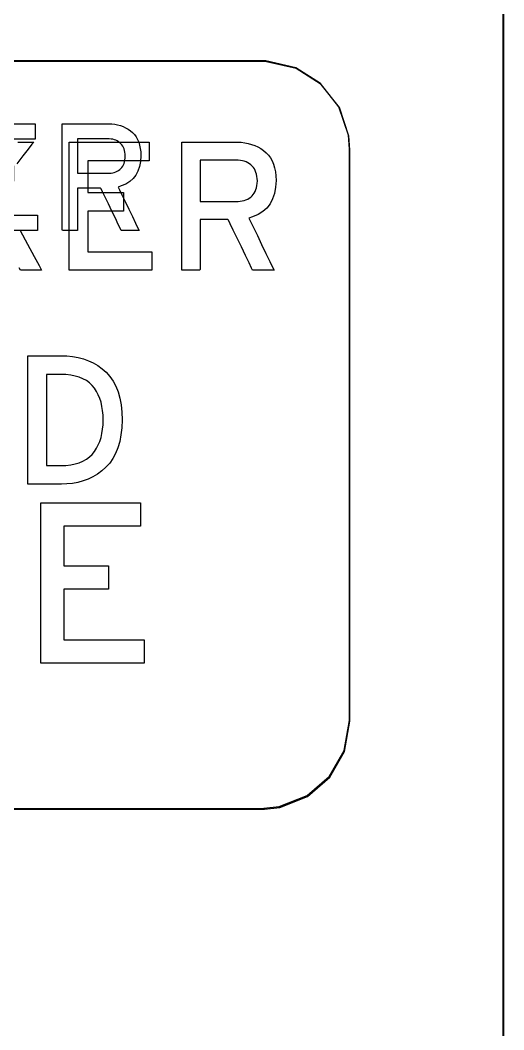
# Model space of a CAD drawing. Extents: x 1 to 47.7, y 0.2 to 35.
# Drawn here: x 24.913 to 25.353, y 5.686 to 6.604 of the extents above; entities that cross this region are included whole.
import ezdxf

# ---------------------------------------------------------------- set-up
doc = ezdxf.new("R2010")
doc.units = 0
doc.header["$MEASUREMENT"] = 0
for name, color, linetype in [('4_1__4U__UP_TO_ONE_IO_BOAR', 7, 'CONTINUOUS'), ('4_2__4U__FRONT_PANEL_W_24_', 7, 'CONTINUOUS'), ('5_1___24__TARGET_LEDS___12', 7, 'CONTINUOUS')]:
    doc.layers.add(name, color=color, linetype=linetype)

msp = doc.modelspace()

# ---------------------------------------------------------------- linework, layer by layer
at = {"layer": '4_1__4U__UP_TO_ONE_IO_BOAR'}
for points in [[(25.35263, 5.66766), (25.35263, 5.74045), (25.35263, 5.81628), (25.35263, 5.89506), (25.35263, 5.97673), (25.35263, 6.06123), (25.35263, 6.14847), (25.35263, 6.2384), (25.35263, 6.33095), (25.35263, 6.42604), (25.35263, 6.52361), (25.35263, 6.62359)], [(24.8356, 5.88654), (24.92116, 5.88654), (24.99559, 5.88654), (25.05637, 5.88654), (25.101, 5.88654), (25.12695, 5.88654), (25.13472, 5.88656), (25.14878, 5.88816), (25.17414, 5.89812), (25.19439, 5.91564), (25.2078, 5.93902), (25.21265, 5.96653), (25.21265, 5.96653), (25.21265, 5.97103), (25.21265, 5.98384), (25.21265, 6.0303), (25.21265, 6.09775), (25.21265, 6.17803), (25.21265, 6.34444), (25.21265, 6.41422), (25.21265, 6.46418), (25.21265, 6.47918), (25.21265, 6.48615), (25.21173, 6.4987), (25.203, 6.52465), (25.18644, 6.54573), (25.16379, 6.56023), (25.13677, 6.56642), (25.13058, 6.56652), (25.11043, 6.56652), (25.07088, 6.56652), (25.01446, 6.56652), (24.94367, 6.56652), (24.86103, 6.56652)], [(24.91044, 6.49326), (24.91356, 6.49326), (24.91686, 6.49326), (24.91998, 6.49326), (24.92258, 6.49326), (24.92431, 6.49326), (24.92481, 6.49323), (24.92327, 6.49127), (24.91981, 6.48684), (24.91501, 6.48072), (24.90949, 6.47366)], [(24.95715, 6.37664), (24.95715, 6.49326), (25.02993, 6.49326), (25.02993, 6.47635), (24.97405, 6.47635), (24.97405, 6.44735), (25.00651, 6.44735), (25.00651, 6.43045), (24.97405, 6.43045), (24.97405, 6.39355), (25.03238, 6.39355), (25.03238, 6.37664), (24.95715, 6.37664)], [(24.91239, 6.41288), (24.91919, 6.40036), (24.9252, 6.38929), (24.9297, 6.38102), (24.93195, 6.37688), (24.93171, 6.37664), (24.93013, 6.37664), (24.92764, 6.37664), (24.92457, 6.37664), (24.92128, 6.37664), (24.91811, 6.37664), (24.91542, 6.37664), (24.91354, 6.37664), (24.91284, 6.37664), (24.91166, 6.37882)]]:
    msp.add_lwpolyline(points, dxfattribs=at)
for points in [[(25.14544, 6.45839), (25.14501, 6.4522), (25.14394, 6.4466), (25.14223, 6.44159), (25.13987, 6.43716), (25.13688, 6.43332), (25.13324, 6.43007), (25.12896, 6.4274), (25.12403, 6.42532), (25.12068, 6.42406), (25.12211, 6.42111), (25.1248, 6.41555), (25.12834, 6.40825), (25.13228, 6.4001), (25.13621, 6.39199), (25.13968, 6.38481), (25.14228, 6.37944), (25.14357, 6.37678), (25.14324, 6.37664), (25.1416, 6.37664), (25.13902, 6.37664), (25.13586, 6.37664), (25.13248, 6.37664), (25.12925, 6.37664), (25.12653, 6.37664), (25.1247, 6.37664), (25.12408, 6.37666), (25.12311, 6.37866), (25.12079, 6.38345), (25.11755, 6.39015), (25.11379, 6.3979), (25.10994, 6.40585), (25.10641, 6.41313), (25.10362, 6.41889), (25.10198, 6.42227), (25.10152, 6.4228), (25.0998, 6.4228), (25.09671, 6.4228), (25.09274, 6.4228), (25.08835, 6.4228), (25.08403, 6.4228), (25.08025, 6.4228), (25.07749, 6.4228), (25.07622, 6.4228), (25.07619, 6.42163), (25.07619, 6.41752), (25.07619, 6.41126), (25.07619, 6.40371), (25.07619, 6.39573), (25.07619, 6.38818), (25.07619, 6.38192), (25.07619, 6.37781), (25.07616, 6.37664), (25.07534, 6.37664), (25.07355, 6.37664), (25.07109, 6.37664), (25.06829, 6.37664), (25.06545, 6.37664), (25.06287, 6.37664), (25.06086, 6.37664), (25.05974, 6.37664), (25.05961, 6.37798), (25.05961, 6.38651), (25.05961, 6.40106), (25.05961, 6.41947), (25.05961, 6.43955), (25.05961, 6.45914), (25.05961, 6.47606), (25.05961, 6.48815), (25.05961, 6.49322), (25.06114, 6.49326), (25.0658, 6.49326), (25.07269, 6.49326), (25.08087, 6.49326), (25.08943, 6.49326), (25.09745, 6.49326), (25.10399, 6.49326), (25.10815, 6.49326), (25.11011, 6.49325), (25.11356, 6.49308), (25.11688, 6.49268), (25.12006, 6.49207), (25.1231, 6.49123), (25.12601, 6.49016), (25.12879, 6.48887), (25.13143, 6.48736), (25.13394, 6.48563), (25.13631, 6.48365), (25.13841, 6.48139), (25.14025, 6.47888), (25.14181, 6.47611), (25.14309, 6.47308), (25.14409, 6.46979), (25.14482, 6.46625), (25.14527, 6.46245)], [(25.12838, 6.4579), (25.12827, 6.46006), (25.12803, 6.46208), (25.12764, 6.46398), (25.12712, 6.46574), (25.12647, 6.46737), (25.12567, 6.46886), (25.12474, 6.47022), (25.12367, 6.47145), (25.12246, 6.47258), (25.12113, 6.47359), (25.11969, 6.47447), (25.11815, 6.4752), (25.1165, 6.47581), (25.11474, 6.47627), (25.11288, 6.4766), (25.11091, 6.47678), (25.10912, 6.47683), (25.10749, 6.47683), (25.10384, 6.47683), (25.09881, 6.47683), (25.09308, 6.47683), (25.08731, 6.47683), (25.08214, 6.47683), (25.07825, 6.47683), (25.0763, 6.47683), (25.07619, 6.47607), (25.07619, 6.4728), (25.07619, 6.46764), (25.07619, 6.46135), (25.07619, 6.45469), (25.07619, 6.4484), (25.07619, 6.44325), (25.07619, 6.43997), (25.0763, 6.43921), (25.07825, 6.43921), (25.08214, 6.43921), (25.08731, 6.43921), (25.09308, 6.43921), (25.09881, 6.43921), (25.10384, 6.43921), (25.10749, 6.43921), (25.10912, 6.43921), (25.11089, 6.43926), (25.11282, 6.43944), (25.11466, 6.43975), (25.11639, 6.44019), (25.11802, 6.44076), (25.11955, 6.44146), (25.12097, 6.44229), (25.1223, 6.44325), (25.12352, 6.44434), (25.12463, 6.44555), (25.12559, 6.4469), (25.12641, 6.44839), (25.12709, 6.45002), (25.12762, 6.45178), (25.12802, 6.45368), (25.12827, 6.45572)], [(25.0053, 6.24051), (25.00501, 6.2335), (25.00427, 6.22696), (25.0031, 6.22089), (25.00148, 6.21528), (24.99942, 6.21013), (24.99692, 6.20545), (24.99398, 6.20124), (24.9906, 6.19748), (24.98683, 6.19421), (24.98286, 6.19135), (24.97869, 6.18887), (24.97432, 6.18679), (24.96975, 6.18509), (24.96498, 6.18379), (24.96001, 6.18287), (24.95485, 6.18234), (24.95024, 6.1822), (24.94872, 6.1822), (24.9453, 6.1822), (24.94061, 6.1822), (24.93526, 6.1822), (24.92986, 6.1822), (24.92504, 6.1822), (24.92141, 6.1822), (24.91958, 6.1822), (24.91947, 6.18457), (24.91947, 6.19471), (24.91947, 6.21069), (24.91947, 6.23018), (24.91947, 6.25083), (24.91947, 6.27032), (24.91947, 6.2863), (24.91947, 6.29644), (24.91958, 6.29881), (24.92141, 6.29881), (24.92504, 6.29881), (24.92986, 6.29881), (24.93526, 6.29881), (24.94061, 6.29881), (24.9453, 6.29881), (24.94872, 6.29881), (24.95024, 6.29881), (24.95494, 6.29872), (24.96019, 6.29825), (24.96523, 6.29738), (24.97005, 6.29612), (24.97465, 6.29447), (24.97904, 6.29243), (24.98321, 6.28999), (24.98716, 6.28717), (24.99088, 6.28391), (24.9942, 6.28014), (24.99708, 6.27591), (24.99953, 6.27119), (25.00155, 6.266), (25.00314, 6.26034), (25.00429, 6.2542), (25.00501, 6.24759)], [(24.98808, 6.24051), (24.98795, 6.24486), (24.98759, 6.24901), (24.98697, 6.25293), (24.98611, 6.25665), (24.985, 6.26014), (24.98364, 6.26342), (24.98204, 6.26649), (24.9802, 6.26934), (24.97805, 6.27197), (24.97557, 6.2743), (24.97278, 6.27632), (24.96968, 6.27803), (24.96627, 6.27943), (24.96256, 6.28052), (24.95854, 6.28129), (24.95421, 6.28175), (24.95024, 6.2819), (24.94955, 6.2819), (24.94802, 6.2819), (24.9459, 6.2819), (24.94349, 6.2819), (24.94106, 6.2819), (24.93888, 6.2819), (24.93724, 6.2819), (24.93642, 6.2819), (24.93637, 6.28022), (24.93637, 6.27302), (24.93637, 6.26167), (24.93637, 6.24784), (24.93637, 6.23317), (24.93637, 6.21934), (24.93637, 6.20799), (24.93637, 6.20079), (24.93642, 6.19911), (24.93724, 6.19911), (24.93888, 6.19911), (24.94106, 6.19911), (24.94349, 6.19911), (24.9459, 6.19911), (24.94802, 6.19911), (24.94955, 6.19911), (24.95024, 6.19911), (24.95421, 6.19926), (24.95854, 6.19973), (24.96256, 6.20052), (24.96627, 6.20163), (24.96968, 6.20306), (24.97278, 6.20481), (24.97557, 6.20687), (24.97805, 6.20926), (24.9802, 6.21192), (24.98204, 6.21476), (24.98364, 6.21781), (24.985, 6.22107), (24.98611, 6.22454), (24.98697, 6.22822), (24.98759, 6.23211), (24.98795, 6.2362)]]:
    msp.add_lwpolyline(points, close=True, dxfattribs=at)
at = {"layer": '4_2__4U__FRONT_PANEL_W_24_'}
for points in [[(25.35207, 4.70996), (25.35207, 4.76181), (25.35207, 4.81439), (25.35207, 4.86769), (25.35207, 4.9217), (25.35207, 5.0318), (25.35207, 5.14461), (25.35207, 5.26007), (25.35207, 5.37809), (25.35207, 5.4986), (25.35207, 5.62151), (25.35207, 5.74675), (25.35207, 5.87424), (25.35207, 6.00391), (25.35207, 6.13568), (25.35207, 6.26946), (25.35207, 6.40518), (25.35207, 6.54277), (25.35207, 6.68215)], [(24.83504, 5.88728), (24.92061, 5.88728), (24.99503, 5.88728), (25.05582, 5.88728), (25.10044, 5.88728), (25.12639, 5.88728), (25.13417, 5.88731), (25.14822, 5.88891), (25.17357, 5.89886), (25.19383, 5.91639), (25.20724, 5.93977), (25.2121, 5.96728), (25.2121, 5.96728), (25.2121, 5.97177), (25.2121, 5.98458), (25.2121, 6.03104), (25.2121, 6.09849), (25.2121, 6.17878), (25.2121, 6.34518), (25.2121, 6.41497), (25.2121, 6.46493), (25.2121, 6.47992), (25.2121, 6.48689), (25.21118, 6.49945), (25.20244, 6.52539), (25.18588, 6.54648), (25.16323, 6.56098), (25.13622, 6.56716), (25.13002, 6.56727), (25.10987, 6.56727), (25.07033, 6.56727), (25.0139, 6.56727), (24.94312, 6.56727), (24.86048, 6.56727)], [(24.86545, 6.4128), (24.86545, 6.50998), (24.92611, 6.50998), (24.92611, 6.49588), (24.87956, 6.49588), (24.87956, 6.47173), (24.9066, 6.47173), (24.9066, 6.45763), (24.87956, 6.45763), (24.87956, 6.42691), (24.92815, 6.42691), (24.92815, 6.4128), (24.86545, 6.4128)], [(24.93118, 6.01941), (24.93118, 6.16517), (25.02216, 6.16517), (25.02216, 6.14403), (24.95231, 6.14403), (24.95231, 6.1078), (24.99288, 6.1078), (24.99288, 6.08666), (24.95231, 6.08666), (24.95231, 6.04055), (25.02521, 6.04055), (25.02521, 6.01941), (24.93118, 6.01941)]]:
    msp.add_lwpolyline(points, dxfattribs=at)
for points in [[(25.02238, 6.48093), (25.02202, 6.47577), (25.02112, 6.4711), (25.01969, 6.46692), (25.01773, 6.46323), (25.01523, 6.46003), (25.0122, 6.45732), (25.00863, 6.4551), (25.00453, 6.45337), (25.00174, 6.45232), (25.00293, 6.44987), (25.00517, 6.44523), (25.00812, 6.43914), (25.0114, 6.43235), (25.01467, 6.42559), (25.01757, 6.41961), (25.01973, 6.41514), (25.0208, 6.41292), (25.02053, 6.4128), (25.01917, 6.4128), (25.01702, 6.4128), (25.01438, 6.4128), (25.01157, 6.4128), (25.00888, 6.4128), (25.00662, 6.4128), (25.00509, 6.4128), (25.00458, 6.41281), (25.00377, 6.41449), (25.00183, 6.41847), (24.99913, 6.42405), (24.996, 6.43051), (24.99278, 6.43713), (24.98984, 6.4432), (24.98751, 6.448), (24.98615, 6.45081), (24.98576, 6.45125), (24.98433, 6.45125), (24.98176, 6.45125), (24.97845, 6.45125), (24.9748, 6.45125), (24.9712, 6.45125), (24.96805, 6.45125), (24.96575, 6.45125), (24.9647, 6.45125), (24.96467, 6.45028), (24.96467, 6.44686), (24.96467, 6.44164), (24.96467, 6.43535), (24.96467, 6.4287), (24.96467, 6.42241), (24.96467, 6.4172), (24.96467, 6.41377), (24.96465, 6.4128), (24.96396, 6.4128), (24.96246, 6.4128), (24.96042, 6.4128), (24.95808, 6.4128), (24.9557, 6.4128), (24.95355, 6.4128), (24.95188, 6.4128), (24.95094, 6.4128), (24.95083, 6.41392), (24.95083, 6.42102), (24.95083, 6.43315), (24.95083, 6.44849), (24.95083, 6.46522), (24.95083, 6.48155), (24.95083, 6.49565), (24.95083, 6.50572), (24.95083, 6.50995), (24.95211, 6.50998), (24.95599, 6.50998), (24.96173, 6.50998), (24.96855, 6.50998), (24.97569, 6.50998), (24.98237, 6.50998), (24.98783, 6.50998), (24.99129, 6.50998), (24.99292, 6.50998), (24.9958, 6.50983), (24.99856, 6.5095), (25.00122, 6.50899), (25.00375, 6.50829), (25.00618, 6.5074), (25.00849, 6.50633), (25.01069, 6.50507), (25.01278, 6.50362), (25.01475, 6.50197), (25.01651, 6.50009), (25.01804, 6.498), (25.01934, 6.49569), (25.02041, 6.49316), (25.02124, 6.49043), (25.02185, 6.48748), (25.02223, 6.48431)], [(25.00814, 6.48052), (25.00805, 6.48232), (25.00785, 6.48401), (25.00753, 6.48559), (25.0071, 6.48705), (25.00655, 6.48841), (25.00589, 6.48965), (25.00512, 6.49079), (25.00423, 6.49181), (25.00322, 6.49275), (25.00211, 6.49359), (25.00091, 6.49432), (24.99963, 6.49493), (24.99825, 6.49543), (24.99679, 6.49582), (24.99524, 6.49609), (24.9936, 6.49624), (24.9921, 6.49628), (24.99074, 6.49628), (24.9877, 6.49628), (24.98352, 6.49628), (24.97874, 6.49628), (24.97393, 6.49628), (24.96963, 6.49628), (24.96639, 6.49628), (24.96476, 6.49628), (24.96467, 6.49565), (24.96467, 6.49292), (24.96467, 6.48863), (24.96467, 6.48339), (24.96467, 6.47784), (24.96467, 6.47261), (24.96467, 6.46831), (24.96467, 6.46559), (24.96476, 6.46495), (24.96639, 6.46495), (24.96963, 6.46495), (24.97393, 6.46495), (24.97874, 6.46495), (24.98352, 6.46495), (24.9877, 6.46495), (24.99074, 6.46495), (24.9921, 6.46495), (24.99357, 6.46499), (24.99518, 6.46514), (24.99671, 6.4654), (24.99816, 6.46576), (24.99951, 6.46624), (25.00079, 6.46682), (25.00198, 6.46751), (25.00308, 6.46831), (25.00411, 6.46922), (25.00502, 6.47023), (25.00582, 6.47135), (25.00651, 6.47259), (25.00707, 6.47395), (25.00752, 6.47542), (25.00784, 6.47701), (25.00805, 6.47871)]]:
    msp.add_lwpolyline(points, close=True, dxfattribs=at)
at = {"layer": '5_1___24__TARGET_LEDS___12'}
for points in [[(25.35207, 4.70996), (25.35207, 4.76181), (25.35207, 4.81439), (25.35207, 4.86769), (25.35207, 4.9217), (25.35207, 5.0318), (25.35207, 5.14461), (25.35207, 5.26007), (25.35207, 5.37809), (25.35207, 5.4986), (25.35207, 5.62151), (25.35207, 5.74675), (25.35207, 5.87424), (25.35207, 6.00391), (25.35207, 6.13568), (25.35207, 6.26946), (25.35207, 6.40518), (25.35207, 6.54277), (25.35207, 6.68215)], [(24.83504, 5.88728), (24.92061, 5.88728), (24.99504, 5.88728), (25.05582, 5.88728), (25.10044, 5.88728), (25.12639, 5.88728), (25.13417, 5.88731), (25.14822, 5.88891), (25.17358, 5.89886), (25.19383, 5.91639), (25.20724, 5.93977), (25.2121, 5.96728), (25.2121, 5.96728), (25.2121, 5.97177), (25.2121, 5.98458), (25.2121, 6.03104), (25.2121, 6.09849), (25.2121, 6.17878), (25.2121, 6.34518), (25.2121, 6.41497), (25.2121, 6.46493), (25.2121, 6.47992), (25.2121, 6.48689), (25.21118, 6.49945), (25.20244, 6.52539), (25.18588, 6.54648), (25.16323, 6.56098), (25.13622, 6.56716), (25.13002, 6.56727), (25.10987, 6.56727), (25.07033, 6.56727), (25.0139, 6.56727), (24.94312, 6.56727), (24.86048, 6.56727)]]:
    msp.add_lwpolyline(points, dxfattribs=at)

doc.saveas('drawing.dxf')
